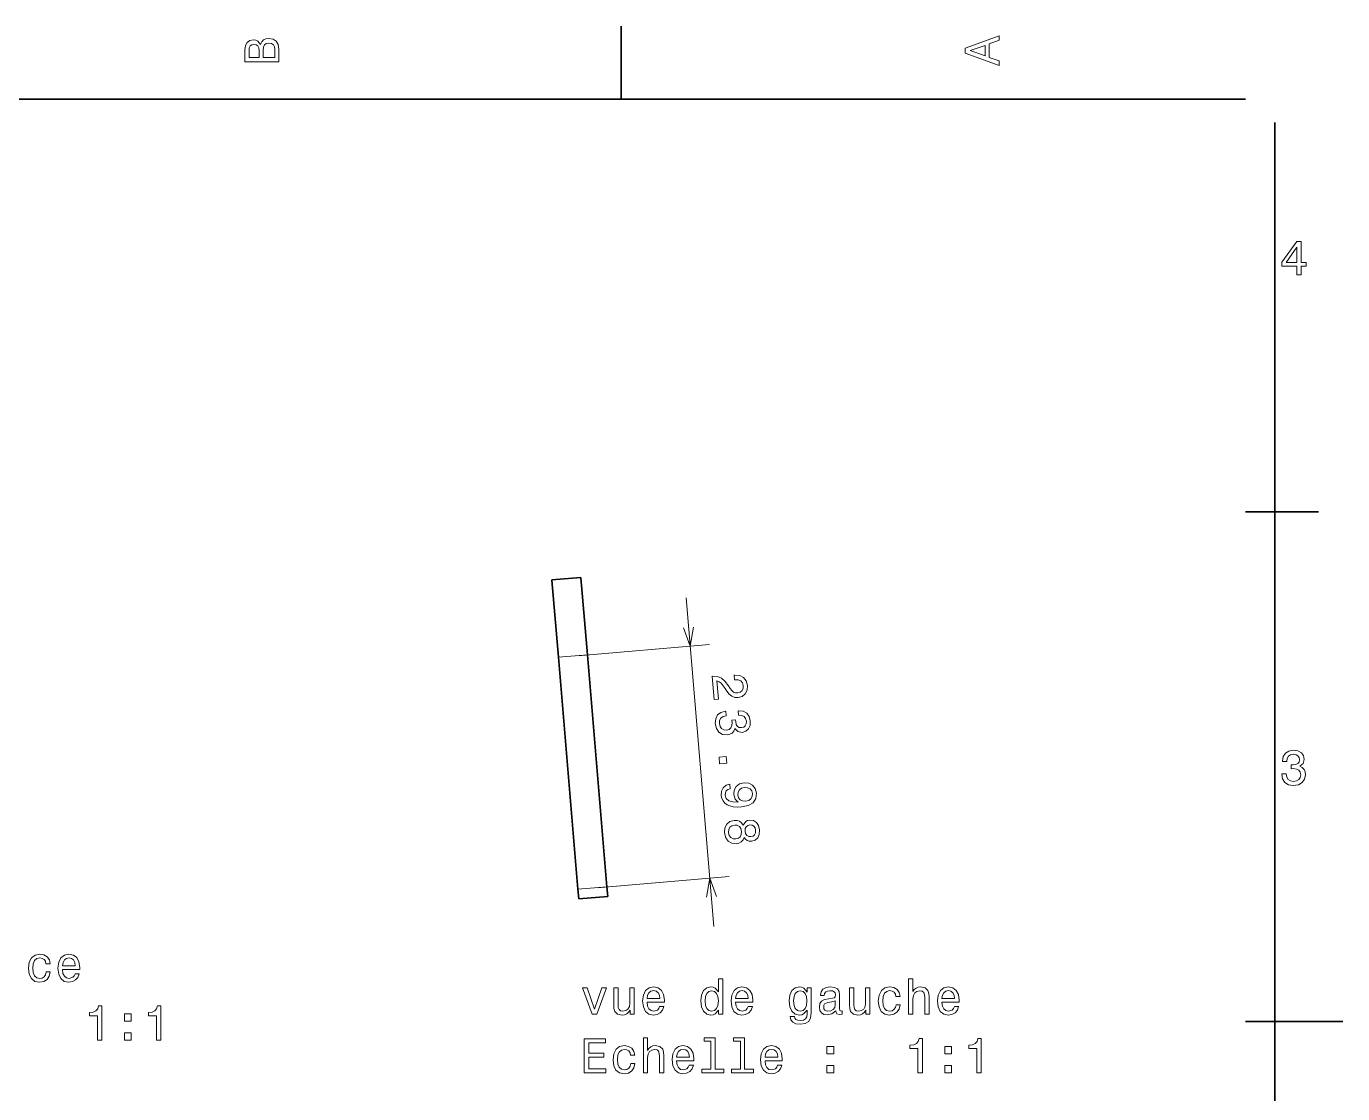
# Model space of a CAD drawing. Extents: x 0 to 297, y 0 to 210.
# Drawn here: x 161.4 to 297, y 97.6 to 207.5 of the extents above; entities that cross this region are included whole.
import ezdxf

# ---------------------------------------------------------------- set-up
doc = ezdxf.new("R2010")
doc.units = 0

msp = doc.modelspace()

# ---------------------------------------------------------------- linework, layer by layer
at = {"color": 7, "lineweight": 35, "ltscale": 0.1875}
for p, q in [((222.699997, 200), (222.699997, 207.5)), ((287, 157.5), (294.5, 157.5))]:
    msp.add_line(p, q, dxfattribs=at)
at = {"color": 7, "lineweight": 35}
for p, q in [((287, 200), (10, 200)), ((290, 7.593956), (290, 197.593964)), ((216.213516, 142.517914), (218.231644, 118.625381)), ((219.202866, 142.770416), (221.221008, 118.877884))]:
    msp.add_line(p, q, dxfattribs=at)
at = {"color": 7, "lineweight": 35, "ltscale": 0.075}
for p, q in [((218.529541, 150.742035), (215.540176, 150.489532)), ((218.315811, 117.628929), (221.305176, 117.881432))]:
    msp.add_line(p, q, dxfattribs=at)
at = {"color": 7, "lineweight": 35, "ltscale": 0.000592}
for p, q in [((218.529541, 150.742035), (218.531525, 150.71843)), ((215.540176, 150.489532), (215.542175, 150.465927))]:
    msp.add_line(p, q, dxfattribs=at)
at = {"color": 7, "lineweight": 35, "ltscale": 0.199408}
for p, q in [((218.531525, 150.71843), (219.202866, 142.770416)), ((215.542175, 150.465927), (216.213516, 142.517914))]:
    msp.add_line(p, q, dxfattribs=at)
at = {"color": 7, "lineweight": 13}
msp.add_line((229.374481, 148.647385), (232.234283, 114.790337), dxfattribs=at)
at = {"color": 7, "lineweight": 13, "ltscale": 0.340754}
for p, q in [((218.206421, 142.686249), (231.788208, 143.833466)), ((220.224548, 118.793716), (233.806351, 119.940926))]:
    msp.add_line(p, q, dxfattribs=at)
at = {"color": 7, "lineweight": 13, "ltscale": 0.075}
for p, q in [((216.213516, 142.517914), (219.202866, 142.770416)), ((218.231644, 118.625381), (221.221008, 118.877884))]:
    msp.add_line(p, q, dxfattribs=at)
at = {"color": 7, "lineweight": 35, "ltscale": 0.025}
for p, q in [((218.231644, 118.625381), (218.315811, 117.628929)), ((221.221008, 118.877884), (221.305176, 117.881432))]:
    msp.add_line(p, q, dxfattribs=at)
at = {"color": 7, "lineweight": 35, "ltscale": 0.25}
msp.add_line((287, 105), (297, 105), dxfattribs=at)
at = {"color": 7, "lineweight": 13}
for points in [[(185.542007, 205.630417), (185.249496, 205.983429), (185.052811, 206.074219), (184.81073, 206.104477), (184.432495, 206.03891), (184.160156, 205.842224), (183.993729, 205.524506), (183.933212, 205.080704), (183.933212, 203.835022), (187.433212, 203.835022), (187.433212, 205.151306), (187.36261, 205.620331), (187.155838, 205.968307), (186.828018, 206.185165), (186.384216, 206.260818), (186.08667, 206.215424), (185.839554, 206.094391), (185.65799, 205.897705)], [(261.633209, 203.466858), (261.633209, 203.930847), (260.604401, 204.298996), (260.604401, 205.695969), (261.633209, 206.064133), (261.633209, 206.538193), (258.128174, 205.257217), (258.128174, 204.742798)], [(185.385666, 204.984879), (185.385666, 204.298996), (184.351807, 204.298996), (184.351807, 205.025223), (184.382065, 205.297562), (184.472839, 205.489197), (184.629181, 205.605194), (184.86116, 205.645538), (185.093155, 205.600143), (185.254532, 205.479111), (185.355408, 205.272339)], [(187.014618, 205.095825), (187.014618, 204.298996), (185.809296, 204.298996), (185.809296, 205.050446), (185.844589, 205.368164), (185.9505, 205.595108), (186.132065, 205.731277), (186.394302, 205.776657), (186.671692, 205.731277), (186.863327, 205.605194), (186.979324, 205.393372)], [(260.17572, 204.460388), (258.632477, 205), (260.17572, 205.539627)], [(292.277374, 181.916794), (292.731262, 181.916794), (292.731262, 182.784225), (293.23056, 182.784225), (293.23056, 183.187683), (292.731262, 183.187683), (292.731262, 185.341141), (292.272339, 185.341141), (290.739197, 183.228027), (290.739197, 182.784225), (292.277374, 182.784225)], [(291.162842, 183.187683), (292.277374, 184.756134), (292.277374, 183.187683)], [(232.064804, 140.558899), (232.267273, 138.161819), (232.699463, 138.198334), (232.539429, 140.09288), (232.784531, 140.007294), (232.995804, 139.842941), (233.399719, 139.315262), (233.575531, 139.031509), (233.819626, 138.718079), (234.090851, 138.503113), (234.398804, 138.392487), (234.739746, 138.370667), (235.154663, 138.49176), (235.466385, 138.755966), (235.646881, 139.135605), (235.682785, 139.609329), (235.55661, 140.084549), (235.289429, 140.431458), (234.892578, 140.635803), (234.388275, 140.674194), (234.317917, 140.668243), (234.356552, 140.210938), (234.396759, 140.214325), (234.742294, 140.197968), (235.00502, 140.083511), (235.184082, 139.881012), (235.263565, 139.599228), (235.23793, 139.303513), (235.130539, 139.076813), (234.946442, 138.919556), (234.704437, 138.848495), (234.470306, 138.864151), (234.266251, 138.943069), (234.081818, 139.089447), (233.912369, 139.297836), (233.726517, 139.58075), (233.373352, 140.046906), (233.01239, 140.365646), (232.592957, 140.53772), (232.07988, 140.560181)], [(233.47139, 136.968872), (233.436203, 136.965912), (232.960571, 136.844757), (232.618698, 136.578003), (232.418945, 136.1866), (232.375107, 135.686905), (232.504684, 135.171478), (232.758911, 134.798187), (233.131897, 134.57663), (233.591827, 134.524384), (233.884918, 134.58963), (234.116806, 134.720551), (234.28746, 134.917175), (234.402771, 135.169846), (234.701721, 134.866119), (235.143661, 134.787048), (235.529282, 134.895538), (235.807526, 135.136673), (235.963745, 135.50415), (235.988327, 135.992096), (235.86972, 136.437592), (235.619308, 136.765656), (235.248428, 136.962082), (234.774719, 136.997986), (234.739532, 136.995026), (234.777313, 136.54776), (235.102325, 136.534729), (235.344528, 136.423599), (235.503067, 136.224411), (235.578369, 135.932159), (235.560242, 135.66745), (235.47084, 135.467575), (235.309738, 135.337555), (235.082397, 135.272812), (234.832336, 135.297241), (234.656311, 135.403839), (234.537964, 135.606415), (234.483627, 135.890305), (234.472092, 136.086716), (234.075089, 136.053192), (234.105942, 135.8078), (234.087463, 135.487381), (233.986801, 135.240997), (233.802704, 135.08374), (233.550644, 135.011841), (233.254517, 135.042496), (233.026108, 135.169983), (232.870911, 135.389679), (232.799774, 135.692413), (232.823288, 136.013245), (232.954529, 136.257141), (233.183441, 136.423248), (233.510437, 136.506546)], [(290.729126, 130.51622), (290.729126, 130.480911), (290.809814, 129.996765), (291.046844, 129.633652), (291.420044, 129.401657), (291.914276, 129.315933), (292.438782, 129.401657), (292.832153, 129.623566), (293.08429, 129.976593), (293.175079, 130.430481), (293.134735, 130.728027), (293.023773, 130.970108), (292.842224, 131.156708), (292.600159, 131.292877), (292.927948, 131.565216), (293.043945, 131.998932), (292.968292, 132.392303), (292.751434, 132.68985), (292.398407, 132.87645), (291.914276, 132.942017), (291.460388, 132.861313), (291.112396, 132.63942), (290.885468, 132.286392), (290.809814, 131.817368), (290.809814, 131.782074), (291.258636, 131.782074), (291.299011, 132.104828), (291.430115, 132.336823), (291.641937, 132.478027), (291.939484, 132.528473), (292.201721, 132.488113), (292.393372, 132.382217), (292.509369, 132.210739), (292.554749, 131.97876), (292.509369, 131.731628), (292.388336, 131.565216), (292.176514, 131.46434), (291.889069, 131.434082), (291.692383, 131.439133), (291.692383, 131.04071), (291.939484, 131.050797), (292.257202, 131.005417), (292.494232, 130.884369), (292.635468, 130.687683), (292.685883, 130.430481), (292.630402, 130.13797), (292.484161, 129.921112), (292.252167, 129.784943), (291.944519, 129.739563), (291.626801, 129.789993), (291.394806, 129.941284), (291.248566, 130.183365), (291.193085, 130.51622)], [(232.76799, 132.233948), (232.826569, 131.540451), (233.575348, 131.603699), (233.516769, 132.29718)], [(233.874207, 129.443512), (233.483582, 129.334595), (233.195282, 129.092621), (233.033188, 128.734772), (233.001038, 128.27655), (233.061264, 127.983017), (233.17421, 127.724319), (233.349106, 127.511337), (233.586349, 127.33905), (233.875473, 127.211639), (234.226532, 127.129944), (234.624023, 127.097725), (235.07843, 127.110802), (235.779785, 127.256088), (236.276596, 127.546043), (236.555054, 127.96434), (236.620193, 128.511383), (236.488144, 128.996231), (236.215515, 129.347733), (235.823257, 129.557541), (235.349121, 129.598465), (234.873474, 129.47731), (234.526581, 129.210129), (234.325119, 128.838837), (234.287521, 128.385208), (234.422913, 127.920898), (234.744507, 127.588715), (234.179901, 127.622002), (233.769318, 127.749283), (233.512329, 127.975571), (233.408508, 128.305908), (233.421616, 128.57019), (233.516052, 128.770493), (233.68132, 128.91098), (233.913269, 128.981186)], [(235.395309, 129.111435), (235.711136, 129.087494), (235.969254, 128.96759), (236.143723, 128.759628), (236.22319, 128.477859), (236.192963, 128.176697), (236.056274, 127.937393), (235.82695, 127.776306), (235.52005, 127.69471), (235.198776, 127.723251), (234.950699, 127.844009), (234.785446, 128.062866), (234.70929, 128.365158), (234.736206, 128.645798), (234.863678, 128.874207), (235.082962, 129.034439)], [(235.253021, 125.223557), (235.090668, 125.467964), (234.879822, 125.627289), (234.624237, 125.717056), (234.324768, 125.727188), (233.884308, 125.609001), (233.557083, 125.348549), (233.367813, 124.952972), (233.325684, 124.433167), (233.453979, 123.932831), (233.706924, 123.574608), (234.073212, 123.372726), (234.527679, 123.325073), (234.82077, 123.39032), (235.058105, 123.516655), (235.2388, 123.714119), (235.358292, 123.977272), (235.49588, 123.786446), (235.673599, 123.659744), (235.881836, 123.591293), (236.130615, 123.58194), (236.480621, 123.692482), (236.749237, 123.927742), (236.906311, 124.285172), (236.938889, 124.738373), (236.830338, 125.184708), (236.61554, 125.510727), (236.310837, 125.702621), (235.947662, 125.747856), (235.703552, 125.701935), (235.50975, 125.599525)], [(234.37558, 125.245605), (234.645737, 125.22287), (234.859055, 125.094116), (235.00882, 124.879013), (235.079514, 124.581314), (235.059326, 124.280998), (234.947784, 124.043823), (234.759079, 123.881104), (234.496979, 123.808357), (234.206284, 123.834412), (233.97789, 123.961899), (233.818085, 124.176147), (233.747803, 124.468826), (233.767563, 124.77417), (233.889175, 125.012192), (234.092957, 125.176178)], [(235.947784, 125.267059), (236.172302, 125.245529), (236.353348, 125.139359), (236.475006, 124.957306), (236.536865, 124.704407), (236.517883, 124.449745), (236.428482, 124.24987), (236.267807, 124.11483), (236.050507, 124.050926), (235.820557, 124.077057), (235.634476, 124.1828), (235.502762, 124.364006), (235.446365, 124.612297), (235.46492, 124.871986), (235.559357, 125.072289), (235.725052, 125.207748)], [(163.441467, 110.956238), (163.880219, 110.956238), (163.789444, 111.359695), (163.572586, 111.677422), (163.234695, 111.874107), (162.795929, 111.949753), (162.311783, 111.848892), (161.943634, 111.566467), (161.711639, 111.107536), (161.630951, 110.492264), (161.706604, 109.882034), (161.933533, 109.428139), (162.291611, 109.145721), (162.780807, 109.049904), (163.214523, 109.125549), (163.552414, 109.337364), (163.784409, 109.670219), (163.885269, 110.114021), (163.461639, 110.114021), (163.385986, 109.831604), (163.244781, 109.619781), (163.043045, 109.488663), (162.795929, 109.448318), (162.488297, 109.513878), (162.266388, 109.715607), (162.130219, 110.043419), (162.084839, 110.507393), (162.130219, 110.961281), (162.271439, 111.289093), (162.498383, 111.490822), (162.795929, 111.561424), (163.058182, 111.516037), (163.254868, 111.400047), (163.385986, 111.208405)], [(165.141037, 110.371223), (166.916245, 110.371223), (166.921295, 110.577995), (166.840607, 111.157967), (166.618698, 111.59169), (166.265671, 111.853935), (165.796646, 111.949753), (165.337723, 111.848892), (164.984695, 111.566467), (164.757751, 111.107536), (164.677063, 110.50235), (164.752701, 109.882034), (164.979645, 109.428139), (165.327637, 109.145721), (165.781525, 109.049904), (166.174896, 109.115463), (166.497665, 109.286934), (166.734695, 109.559265), (166.870865, 109.922379), (166.432098, 109.922379), (166.341324, 109.72065), (166.210205, 109.569351), (165.837006, 109.448318), (165.54953, 109.503792), (165.332672, 109.680305), (165.191467, 109.967766), (165.141037, 110.356094)], [(165.141037, 110.744423), (165.196503, 111.092407), (165.332672, 111.349609), (165.539444, 111.505951), (165.811783, 111.561424), (166.079071, 111.505951), (166.285843, 111.349609), (166.411926, 111.092407), (166.457306, 110.744423)], [(219.708694, 105.772301), (220.177719, 105.772301), (221.166183, 108.480515), (220.707245, 108.480515), (219.945724, 106.296799), (219.169067, 108.480515), (218.705093, 108.480515)], [(224.020645, 108.480515), (223.576843, 108.480515), (223.576843, 106.917114), (223.526413, 106.554001), (223.380157, 106.291756), (223.153214, 106.130371), (222.855667, 106.079941), (222.618637, 106.120285), (222.467331, 106.241318), (222.381607, 106.44809), (222.361435, 106.740601), (222.361435, 108.480515), (221.917633, 108.480515), (221.917633, 106.700256), (221.932755, 106.342186), (222.02858, 106.044632), (222.321091, 105.772301), (222.7901, 105.676483), (223.042267, 105.711784), (223.259125, 105.802559), (223.445724, 105.9589), (223.597015, 106.185844), (223.597015, 105.772301), (224.020645, 105.772301)], [(225.357101, 106.997803), (227.132324, 106.997803), (227.13736, 107.204575), (227.056671, 107.784546), (226.834778, 108.218269), (226.48175, 108.480515), (226.012726, 108.576332), (225.553787, 108.475471), (225.20076, 108.193047), (224.973816, 107.734116), (224.893127, 107.128929), (224.968781, 106.508614), (225.195724, 106.054718), (225.543701, 105.772301), (225.997589, 105.676483), (226.390961, 105.742043), (226.71373, 105.913513), (226.95076, 106.185844), (227.086929, 106.548958), (226.648178, 106.548958), (226.557388, 106.347229), (226.42627, 106.19593), (226.05307, 106.074898), (225.76561, 106.130371), (225.548752, 106.306885), (225.407532, 106.594345), (225.357101, 106.982674)], [(232.705093, 106.190887), (232.705093, 105.772301), (233.148895, 105.772301), (233.148895, 109.393341), (232.710129, 109.393341), (232.710129, 108.066971), (232.372238, 108.450256), (232.165466, 108.541031), (231.928436, 108.576332), (231.499756, 108.475471), (231.166901, 108.193047), (230.950043, 107.739159), (230.874405, 107.128929), (230.950043, 106.5187), (231.166901, 106.059761), (231.499756, 105.772301), (231.928436, 105.676483), (232.165466, 105.711784), (232.377274, 105.802559)], [(234.465179, 106.997803), (236.240387, 106.997803), (236.245438, 107.204575), (236.164749, 107.784546), (235.942841, 108.218269), (235.589813, 108.480515), (235.120789, 108.576332), (234.661865, 108.475471), (234.308838, 108.193047), (234.081894, 107.734116), (234.001205, 107.128929), (234.076843, 106.508614), (234.303787, 106.054718), (234.651779, 105.772301), (235.105667, 105.676483), (235.499039, 105.742043), (235.821808, 105.913513), (236.058838, 106.185844), (236.195007, 106.548958), (235.756241, 106.548958), (235.665466, 106.347229), (235.534332, 106.19593), (235.161148, 106.074898), (234.873672, 106.130371), (234.656815, 106.306885), (234.51561, 106.594345), (234.465179, 106.982674)], [(242.256958, 105.893341), (242.256958, 108.480515), (241.833328, 108.480515), (241.833328, 108.041756), (241.485352, 108.44017), (241.273529, 108.541031), (241.036499, 108.576332), (240.607834, 108.475471), (240.274979, 108.193047), (240.058121, 107.739159), (239.982468, 107.128929), (240.058121, 106.513657), (240.274979, 106.059761), (240.607834, 105.772301), (241.036499, 105.676483), (241.27858, 105.711784), (241.480301, 105.802559), (241.833328, 106.185844), (241.833328, 105.802559), (241.792984, 105.499969), (241.682037, 105.283104), (241.470215, 105.157028), (241.152496, 105.111641), (240.875122, 105.141899), (240.678436, 105.217545), (240.562439, 105.348671), (240.52713, 105.525185), (240.098465, 105.525185), (240.098465, 105.505013), (240.164032, 105.182243), (240.365753, 104.94017), (240.688522, 104.783829), (241.127289, 104.728355), (241.651779, 104.804001), (241.999756, 105.015816), (242.196442, 105.383972)], [(244.793701, 106.125328), (244.793701, 106.110199), (244.818924, 105.938728), (244.894577, 105.817688), (245.212296, 105.72187), (245.459412, 105.762215), (245.459412, 106.105156), (245.3535, 106.090027), (245.212296, 106.155586), (245.187073, 106.357315), (245.187073, 107.759331), (245.126556, 108.117401), (244.950043, 108.36956), (244.64241, 108.520859), (244.208694, 108.576332), (243.785065, 108.515816), (243.472382, 108.344345), (243.275696, 108.077057), (243.210129, 107.72403), (243.210129, 107.693771), (243.608551, 107.693771), (243.643845, 107.905586), (243.754807, 108.056885), (243.936356, 108.147659), (244.193558, 108.182961), (244.440674, 108.157745), (244.617188, 108.0821), (244.723099, 107.950974), (244.758408, 107.769417), (244.738235, 107.557602), (244.657532, 107.451698), (244.455811, 107.40126), (244.077576, 107.360916), (243.643845, 107.270142), (243.336212, 107.108757), (243.154663, 106.856598), (243.099182, 106.483398), (243.149612, 106.150543), (243.305954, 105.903427), (243.558121, 105.747086), (243.906097, 105.691612), (244.375122, 105.797516)], [(248.308838, 108.480515), (247.865036, 108.480515), (247.865036, 106.917114), (247.814606, 106.554001), (247.66835, 106.291756), (247.441406, 106.130371), (247.143845, 106.079941), (246.906815, 106.120285), (246.755524, 106.241318), (246.669785, 106.44809), (246.649612, 106.740601), (246.649612, 108.480515), (246.205811, 108.480515), (246.205811, 106.700256), (246.220947, 106.342186), (246.316757, 106.044632), (246.609268, 105.772301), (247.078293, 105.676483), (247.330444, 105.711784), (247.547302, 105.802559), (247.733902, 105.9589), (247.885208, 106.185844), (247.885208, 105.772301), (248.308838, 105.772301)], [(250.98175, 107.582817), (251.420502, 107.582817), (251.329727, 107.986275), (251.112869, 108.304001), (250.774963, 108.500687), (250.336212, 108.576332), (249.852066, 108.475471), (249.483902, 108.193047), (249.251923, 107.734116), (249.171234, 107.118843), (249.246872, 106.508614), (249.473816, 106.054718), (249.831894, 105.772301), (250.321075, 105.676483), (250.754791, 105.752129), (251.092697, 105.963943), (251.324677, 106.296799), (251.425552, 106.740601), (251.001923, 106.740601), (250.92627, 106.458183), (250.785065, 106.246361), (250.583328, 106.115242), (250.336212, 106.074898), (250.02858, 106.140457), (249.806671, 106.342186), (249.670502, 106.669998), (249.625122, 107.133972), (249.670502, 107.58786), (249.811722, 107.915672), (250.038666, 108.117401), (250.336212, 108.188004), (250.598465, 108.142616), (250.795151, 108.026627), (250.92627, 107.834984)], [(252.292984, 105.772301), (252.736786, 105.772301), (252.736786, 107.335701), (252.782181, 107.693771), (252.928436, 107.956017), (253.15538, 108.117401), (253.457977, 108.177917), (253.700043, 108.127487), (253.851349, 107.991318), (253.926987, 107.764374), (253.952209, 107.461784), (253.952209, 105.772301), (254.396011, 105.772301), (254.396011, 107.552559), (254.375839, 107.910629), (254.285065, 108.208183), (253.987503, 108.480515), (253.523529, 108.576332), (253.271362, 108.541031), (253.054504, 108.445213), (252.872955, 108.293915), (252.736786, 108.087143), (252.736786, 109.393341), (252.292984, 109.393341)], [(255.717331, 106.997803), (257.492554, 106.997803), (257.497589, 107.204575), (257.416901, 107.784546), (257.195007, 108.218269), (256.84198, 108.480515), (256.372955, 108.576332), (255.914017, 108.475471), (255.560989, 108.193047), (255.334045, 107.734116), (255.253357, 107.128929), (255.32901, 106.508614), (255.555954, 106.054718), (255.903931, 105.772301), (256.357819, 105.676483), (256.75119, 105.742043), (257.073975, 105.913513), (257.311005, 106.185844), (257.447174, 106.548958), (257.008392, 106.548958), (256.917633, 106.347229), (256.786499, 106.19593), (256.4133, 106.074898), (256.125824, 106.130371), (255.908981, 106.306885), (255.767761, 106.594345), (255.717331, 106.982674)], [(225.357101, 107.371002), (225.412582, 107.718987), (225.548752, 107.976189), (225.755524, 108.13253), (226.027863, 108.188004), (226.295151, 108.13253), (226.501923, 107.976189), (226.628006, 107.718987), (226.673386, 107.371002)], [(232.004074, 108.177917), (232.296585, 108.107315), (232.518494, 107.910629), (232.649612, 107.582817), (232.700043, 107.128929), (232.649612, 106.669998), (232.518494, 106.342186), (232.296585, 106.140457), (232.004074, 106.074898), (231.7267, 106.140457), (231.514893, 106.342186), (231.373672, 106.675041), (231.328293, 107.128929), (231.373672, 107.577774), (231.514893, 107.905586), (231.7267, 108.107315)], [(234.465179, 107.371002), (234.520645, 107.718987), (234.656815, 107.976189), (234.863586, 108.13253), (235.135925, 108.188004), (235.403214, 108.13253), (235.609985, 107.976189), (235.736069, 107.718987), (235.781464, 107.371002)], [(240.441406, 107.128929), (240.486786, 107.577774), (240.622955, 107.910629), (240.834778, 108.107315), (241.117188, 108.177917), (241.414749, 108.107315), (241.636642, 107.910629), (241.772812, 107.577774), (241.823242, 107.128929), (241.772812, 106.669998), (241.636642, 106.342186), (241.414749, 106.140457), (241.117188, 106.074898), (240.834778, 106.140457), (240.622955, 106.342186), (240.486786, 106.675041)], [(244.743271, 106.720428), (244.682755, 106.458183), (244.521378, 106.256447), (244.279297, 106.125328), (243.98175, 106.079941), (243.7901, 106.105156), (243.653931, 106.185844), (243.568207, 106.327057), (243.542984, 106.523743), (243.563156, 106.700256), (243.643845, 106.826332), (243.966614, 106.967545), (244.375122, 107.028061), (244.743271, 107.149101)], [(255.717331, 107.371002), (255.772812, 107.718987), (255.908981, 107.976189), (256.115753, 108.13253), (256.388092, 108.188004), (256.655365, 108.13253), (256.862152, 107.976189), (256.98822, 107.718987), (257.03363, 107.371002)], [(168.741898, 103.098892), (169.200836, 103.098892), (169.200836, 106.624107), (168.857895, 106.624107), (168.76712, 106.316475), (168.585556, 106.109695), (168.308182, 105.988663), (167.924896, 105.948318), (167.924896, 105.590248), (168.741898, 105.590248)], [(171.520721, 105.055664), (172.216675, 105.055664), (172.216675, 105.807106), (171.520721, 105.807106)], [(174.813934, 103.098892), (175.272873, 103.098892), (175.272873, 106.624107), (174.929932, 106.624107), (174.839157, 106.316475), (174.657593, 106.109695), (174.380219, 105.988663), (173.996933, 105.948318), (173.996933, 105.590248), (174.813934, 105.590248)], [(171.520721, 103.098892), (172.216675, 103.098892), (172.216675, 103.850334), (171.520721, 103.850334)], [(218.881607, 99.725471), (221.100616, 99.725471), (221.100616, 100.149101), (219.345581, 100.149101), (219.345581, 101.334259), (220.908981, 101.334259), (220.908981, 101.752846), (219.345581, 101.752846), (219.345581, 102.801842), (221.060272, 102.801842), (221.060272, 103.225471), (218.881607, 103.225471)], [(224.968781, 99.725471), (225.412582, 99.725471), (225.412582, 101.288872), (225.457977, 101.646942), (225.604218, 101.909187), (225.831177, 102.070572), (226.133759, 102.131088), (226.375839, 102.080658), (226.52713, 101.944489), (226.602783, 101.717545), (226.628006, 101.414955), (226.628006, 99.725471), (227.071808, 99.725471), (227.071808, 101.50573), (227.051636, 101.8638), (226.960846, 102.161354), (226.6633, 102.433685), (226.199326, 102.529503), (225.947159, 102.494202), (225.730301, 102.398384), (225.548752, 102.247086), (225.412582, 102.040314), (225.412582, 103.346512), (224.968781, 103.346512)], [(231.923386, 102.973312), (231.923386, 100.098671), (231.010559, 100.098671), (231.010559, 99.725471), (233.274979, 99.725471), (233.274979, 100.098671), (232.367188, 100.098671), (232.367188, 103.346512), (231.227417, 103.346512), (231.227417, 102.973312)], [(234.959412, 102.973312), (234.959412, 100.098671), (234.046585, 100.098671), (234.046585, 99.725471), (236.311005, 99.725471), (236.311005, 100.098671), (235.403214, 100.098671), (235.403214, 103.346512), (234.263443, 103.346512), (234.263443, 102.973312)], [(253.246155, 99.725471), (253.705078, 99.725471), (253.705078, 103.250687), (253.362152, 103.250687), (253.271362, 102.943054), (253.089813, 102.736282), (252.812439, 102.615242), (252.429153, 102.574898), (252.429153, 102.216827), (253.246155, 102.216827)], [(259.318207, 99.725471), (259.77713, 99.725471), (259.77713, 103.250687), (259.434204, 103.250687), (259.343414, 102.943054), (259.161865, 102.736282), (258.884491, 102.615242), (258.50119, 102.574898), (258.50119, 102.216827), (259.318207, 102.216827)], [(223.657532, 101.535988), (224.096298, 101.535988), (224.005524, 101.939445), (223.788666, 102.257172), (223.45076, 102.453857), (223.012009, 102.529503), (222.527863, 102.428642), (222.159698, 102.146217), (221.927719, 101.687286), (221.847015, 101.072014), (221.922668, 100.461784), (222.149612, 100.007889), (222.50769, 99.725471), (222.996872, 99.629654), (223.430588, 99.705299), (223.768494, 99.917114), (224.000473, 100.249969), (224.101349, 100.693771), (223.677719, 100.693771), (223.602066, 100.411354), (223.460846, 100.199532), (223.259125, 100.068413), (223.012009, 100.028069), (222.704376, 100.093628), (222.482468, 100.295357), (222.346298, 100.623169), (222.300903, 101.087143), (222.346298, 101.541031), (222.487503, 101.868843), (222.714462, 102.070572), (223.012009, 102.141174), (223.274246, 102.095787), (223.470947, 101.979797), (223.602066, 101.788155)], [(228.393127, 100.950974), (230.16835, 100.950974), (230.173386, 101.157745), (230.092697, 101.737717), (229.870789, 102.17144), (229.517776, 102.433685), (229.048752, 102.529503), (228.589813, 102.428642), (228.236786, 102.146217), (228.009842, 101.687286), (227.929153, 101.0821), (228.004807, 100.461784), (228.23175, 100.007889), (228.579727, 99.725471), (229.033615, 99.629654), (229.426987, 99.695213), (229.749756, 99.866684), (229.986786, 100.139015), (230.122955, 100.502129), (229.684204, 100.502129), (229.593414, 100.3004), (229.462296, 100.149101), (229.089096, 100.028069), (228.801636, 100.083542), (228.584778, 100.260056), (228.443558, 100.547516), (228.393127, 100.935844)], [(228.393127, 101.324173), (228.448608, 101.672157), (228.584778, 101.929359), (228.79155, 102.085701), (229.063873, 102.141174), (229.331177, 102.085701), (229.537949, 101.929359), (229.664017, 101.672157), (229.709412, 101.324173)], [(237.501205, 100.950974), (239.276413, 100.950974), (239.281464, 101.157745), (239.200775, 101.737717), (238.978867, 102.17144), (238.625839, 102.433685), (238.156815, 102.529503), (237.697891, 102.428642), (237.344864, 102.146217), (237.11792, 101.687286), (237.037216, 101.0821), (237.112869, 100.461784), (237.339813, 100.007889), (237.687805, 99.725471), (238.141693, 99.629654), (238.535065, 99.695213), (238.857834, 99.866684), (239.094864, 100.139015), (239.231018, 100.502129), (238.792267, 100.502129), (238.701492, 100.3004), (238.570358, 100.149101), (238.197159, 100.028069), (237.909698, 100.083542), (237.692841, 100.260056), (237.551636, 100.547516), (237.501205, 100.935844)], [(237.501205, 101.324173), (237.556671, 101.672157), (237.692841, 101.929359), (237.899612, 102.085701), (238.171951, 102.141174), (238.43924, 102.085701), (238.646011, 101.929359), (238.772095, 101.672157), (238.817474, 101.324173)], [(243.88089, 101.682243), (244.576843, 101.682243), (244.576843, 102.433685), (243.88089, 102.433685)], [(256.024963, 101.682243), (256.720947, 101.682243), (256.720947, 102.433685), (256.024963, 102.433685)], [(243.88089, 99.725471), (244.576843, 99.725471), (244.576843, 100.476913), (243.88089, 100.476913)], [(256.024963, 99.725471), (256.720947, 99.725471), (256.720947, 100.476913), (256.024963, 100.476913)]]:
    msp.add_lwpolyline(points, close=True, dxfattribs=at)
for points in [[(229.116913, 145.546555), (229.795319, 143.665131), (230.148514, 145.633698)], [(232.491837, 117.891167), (231.813446, 119.772591), (231.460236, 117.804031)]]:
    msp.add_lwpolyline(points, dxfattribs=at)

doc.saveas('drawing.dxf')
